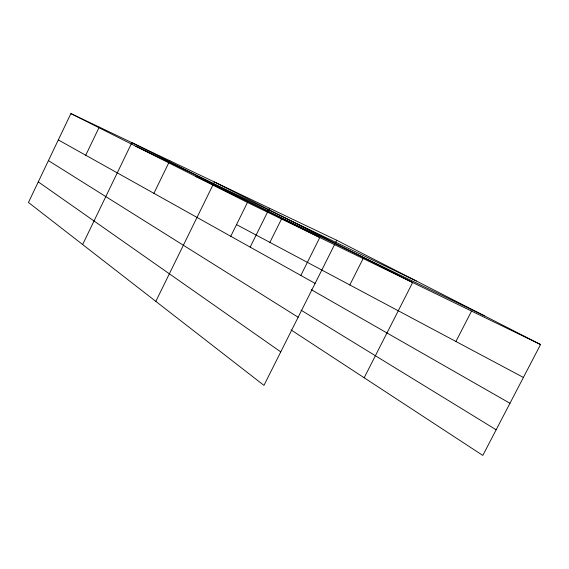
<?xml version="1.0" encoding="UTF-8"?>
<svg xmlns="http://www.w3.org/2000/svg" width="569" height="569" viewBox="0 0 569 569"><rect width="100%" height="100%" fill="white"/><g stroke="black" fill="none" stroke-linecap="round" stroke-linejoin="round"><path stroke-width="0.85" d="M336.748 240.274L70.897 113.58L28.45 202.45L263.959 385.369L336.748 240.274L540.55 344.529L482.804 455.42L291.072 329.928M85.734 155.245L99.255 127.093M82.64 244.542L131.873 142.634L319.792 237.522L300.738 275.616M153.907 193.339L169.79 160.707M155.828 301.385L214.406 181.966L412.639 282.53L364.174 377.773M230.665 236.476L247.458 202.464L70.897 113.58M250.161 247.124L269.45 208.204M269.884 242.38L281.513 218.973M349.814 284.962L363.143 258.539M455.918 341.485L471.559 311.087M135.87 146.29L416.359 281.001M195.53 176.319L484.603 315.909M247.458 202.464L540.55 344.529M236.526 224.606L523.409 377.439M58.315 139.917L315.105 283.412M311.271 289.671L509.959 403.279M301.008 310.126L496.154 429.787M48.429 160.614L298.142 317.232M38.272 181.881L280.752 351.898"/></g></svg>
